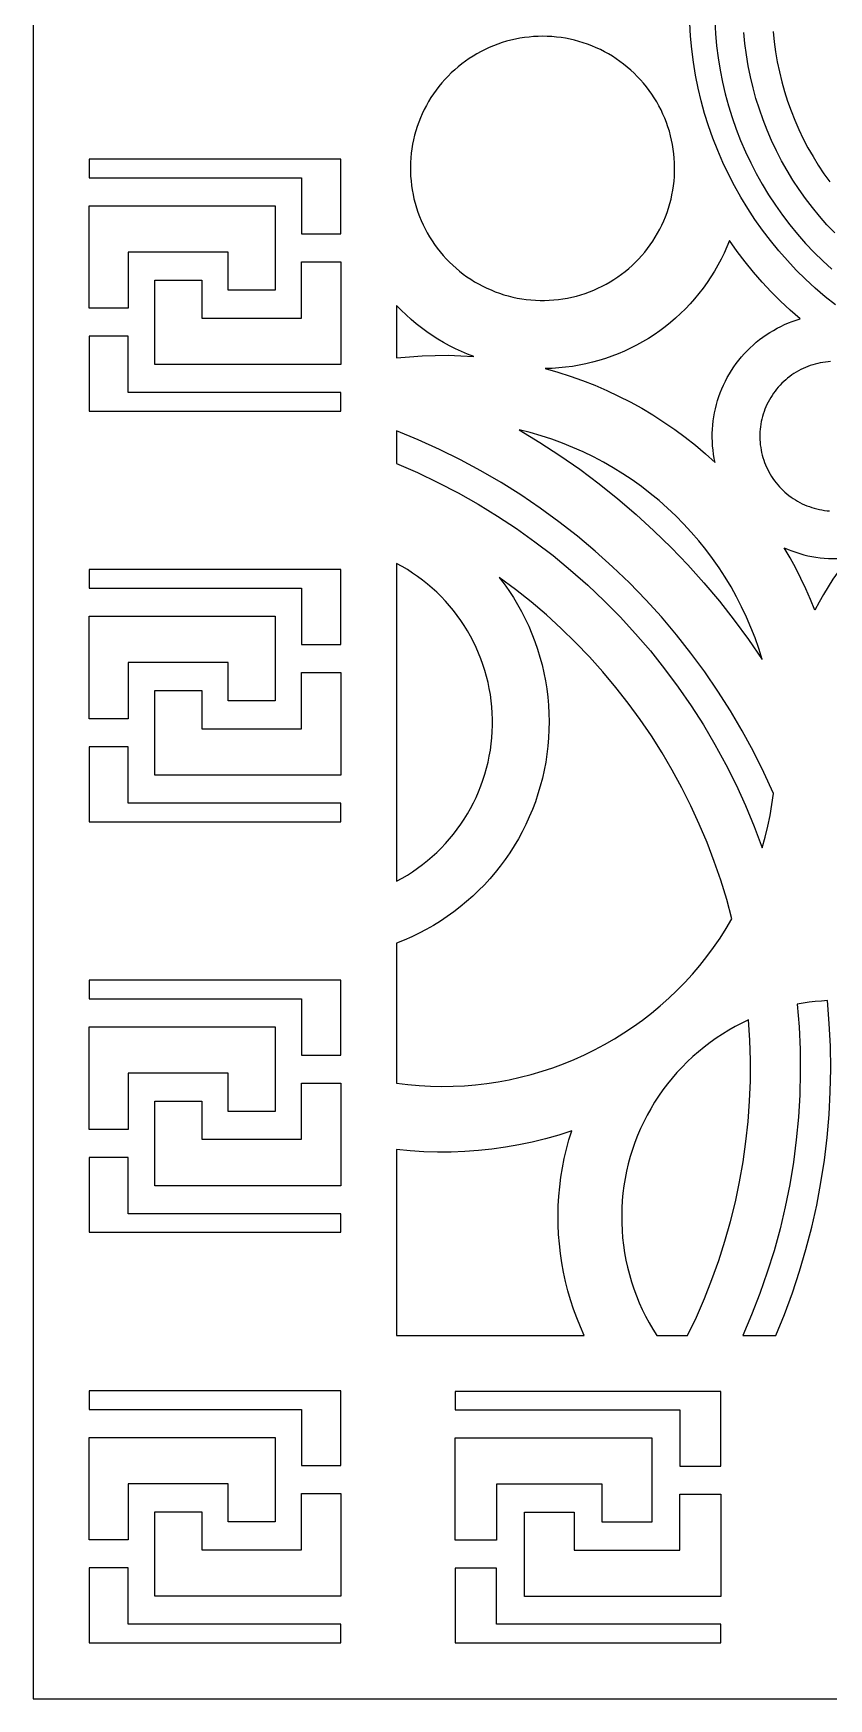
# Model space of a CAD drawing. Header units: millimetres. Extents: x 18407 to 19207, y 1 to 1601.
# Drawn here: x 18407 to 18692, y 1 to 598 of the extents above; entities that cross this region are included whole.
import ezdxf

# ---------------------------------------------------------------- set-up
doc = ezdxf.new("R2010")
doc.units = ezdxf.units.MM
doc.layers.get('0').update_dxf_attribs({"color": 1, "true_color": 0xff0000})

msp = doc.modelspace()

# ---------------------------------------------------------------- linework, layer by layer
for points in [[(18407.23, 1.46), (19207.23, 1.46), (19207.23, 1601.46), (18407.23, 1601.46)], [(18620.29, 513.45), (18621.51, 514.54), (18622.7, 515.67), (18623.85, 516.85), (18624.95, 518.06), (18626.02, 519.31), (18627.03, 520.6), (18628.01, 521.92), (18628.94, 523.27), (18629.81, 524.66), (18630.65, 526.07), (18631.43, 527.52), (18632.16, 528.99), (18632.84, 530.48), (18633.46, 532), (18634.04, 533.54), (18634.56, 535.09), (18635.02, 536.67), (18635.44, 538.25), (18635.79, 539.86), (18636.09, 541.47), (18636.33, 543.09), (18636.52, 544.72), (18636.65, 546.36), (18636.73, 548), (18636.74, 549.64), (18636.7, 551.28), (18636.61, 552.92), (18636.45, 554.55), (18636.24, 556.18), (18635.97, 557.8), (18635.65, 559.41), (18635.27, 561.01), (18634.84, 562.59), (18634.35, 564.16), (18633.81, 565.71), (18633.21, 567.23), (18632.56, 568.74), (18631.86, 570.23), (18631.11, 571.69), (18630.31, 573.12), (18629.46, 574.52), (18628.56, 575.89), (18627.61, 577.23), (18626.62, 578.54), (18625.58, 579.81), (18624.5, 581.05), (18623.38, 582.25), (18622.21, 583.4), (18621.01, 584.52), (18619.77, 585.59), (18618.49, 586.62), (18617.18, 587.61), (18615.83, 588.55), (18614.45, 589.44), (18613.05, 590.28), (18611.61, 591.08), (18610.15, 591.82), (18608.66, 592.51), (18607.15, 593.15), (18605.61, 593.74), (18604.06, 594.27), (18602.49, 594.75), (18600.91, 595.18), (18599.31, 595.55), (18597.7, 595.86), (18596.08, 596.12), (18594.45, 596.32), (18592.81, 596.46), (18591.17, 596.55), (18589.53, 596.58), (18587.89, 596.56), (18586.25, 596.47), (18584.62, 596.33), (18582.99, 596.14), (18581.37, 595.88), (18579.76, 595.58), (18578.15, 595.21), (18576.57, 594.79), (18575, 594.32), (18573.44, 593.79), (18571.91, 593.2), (18570.4, 592.57), (18568.91, 591.88), (18567.44, 591.14), (18566, 590.35), (18564.59, 589.51), (18563.21, 588.63), (18561.86, 587.69), (18560.55, 586.71), (18559.26, 585.68), (18558.02, 584.61), (18556.81, 583.5), (18555.65, 582.35), (18554.52, 581.15), (18553.44, 579.92), (18552.39, 578.65), (18551.4, 577.35), (18550.45, 576.01), (18549.54, 574.64), (18548.69, 573.24), (18547.88, 571.81), (18547.13, 570.35), (18546.42, 568.87), (18545.77, 567.37), (18545.17, 565.84), (18544.62, 564.29), (18544.13, 562.73), (18543.69, 561.14), (18543.3, 559.55), (18542.98, 557.94), (18542.7, 556.32), (18542.49, 554.7), (18542.33, 553.06), (18542.23, 551.42), (18542.18, 549.78), (18542.19, 548.14), (18542.26, 546.5), (18542.39, 544.87), (18542.57, 543.23), (18542.81, 541.61), (18543.11, 540), (18543.46, 538.39), (18543.86, 536.8), (18544.32, 535.23), (18544.84, 533.67), (18545.41, 532.13), (18546.03, 530.61), (18546.71, 529.12), (18547.43, 527.64), (18548.21, 526.2), (18549.04, 524.78), (18549.91, 523.39), (18550.83, 522.03), (18551.8, 520.71), (18552.82, 519.42), (18553.88, 518.17), (18554.98, 516.95), (18556.12, 515.77), (18557.31, 514.64), (18558.53, 513.54), (18559.79, 512.49), (18561.09, 511.48), (18562.42, 510.52), (18563.78, 509.6), (18565.17, 508.74), (18566.59, 507.92), (18568.04, 507.15), (18569.52, 506.43), (18571.02, 505.77), (18572.54, 505.15), (18574.08, 504.59), (18575.64, 504.08), (18577.22, 503.63), (18578.81, 503.23), (18580.42, 502.89), (18582.04, 502.61), (18583.66, 502.38), (18585.29, 502.2), (18586.93, 502.09), (18588.57, 502.03), (18590.21, 502.03), (18591.85, 502.08), (18593.49, 502.19), (18595.12, 502.36), (18596.75, 502.58), (18598.37, 502.87), (18599.97, 503.2), (18601.56, 503.59), (18603.14, 504.04), (18604.71, 504.54), (18606.25, 505.1), (18607.77, 505.71), (18609.28, 506.37), (18610.75, 507.09), (18612.21, 507.85), (18613.63, 508.66), (18615.03, 509.53), (18616.39, 510.44), (18617.73, 511.4), (18619.02, 512.4)], [(18427.23, 545.97), (18503.25, 545.97), (18503.25, 525.83), (18517.23, 525.83), (18517.23, 552.63), (18427.23, 552.63)], [(18427.23, 499.22), (18427.23, 535.95), (18493.79, 535.95), (18493.79, 505.69), (18476.96, 505.69), (18476.96, 519.36), (18441.21, 519.36), (18441.21, 499.22)], [(18517.23, 515.8), (18517.23, 479.07), (18450.67, 479.07), (18450.67, 509.33), (18467.5, 509.33), (18467.5, 495.66), (18503.25, 495.66), (18503.25, 515.8)], [(18517.23, 469.05), (18441.21, 469.05), (18441.21, 489.19), (18427.23, 489.19), (18427.23, 462.39), (18517.23, 462.39)], [(18427.23, 399), (18503.25, 399), (18503.25, 378.85), (18517.23, 378.85), (18517.23, 405.65), (18427.23, 405.65)], [(18427.23, 352.24), (18427.23, 388.97), (18493.79, 388.97), (18493.79, 358.71), (18476.96, 358.71), (18476.96, 372.38), (18441.21, 372.38), (18441.21, 352.24)], [(18517.23, 368.83), (18517.23, 332.1), (18450.67, 332.1), (18450.67, 362.36), (18467.5, 362.36), (18467.5, 348.68), (18503.25, 348.68), (18503.25, 368.83)], [(18517.23, 322.07), (18441.21, 322.07), (18441.21, 342.21), (18427.23, 342.21), (18427.23, 315.41), (18517.23, 315.41)], [(18427.23, 252.02), (18503.25, 252.02), (18503.25, 231.88), (18517.23, 231.88), (18517.23, 258.68), (18427.23, 258.68)], [(18427.23, 205.26), (18427.23, 241.99), (18493.79, 241.99), (18493.79, 211.73), (18476.96, 211.73), (18476.96, 225.41), (18441.21, 225.41), (18441.21, 205.26)], [(18517.23, 221.85), (18517.23, 185.12), (18450.67, 185.12), (18450.67, 215.38), (18467.5, 215.38), (18467.5, 201.71), (18503.25, 201.71), (18503.25, 221.85)], [(18517.23, 175.09), (18441.21, 175.09), (18441.21, 195.24), (18427.23, 195.24), (18427.23, 168.44), (18517.23, 168.44)], [(18427.23, 105.04), (18503.25, 105.04), (18503.25, 84.9), (18517.23, 84.9), (18517.23, 111.7), (18427.23, 111.7)], [(18558.18, 104.82), (18638.54, 104.82), (18638.54, 84.73), (18653.32, 84.73), (18653.32, 111.46), (18558.18, 111.46)], [(18427.23, 58.29), (18427.23, 95.02), (18493.79, 95.02), (18493.79, 64.76), (18476.96, 64.76), (18476.96, 78.43), (18441.21, 78.43), (18441.21, 58.29)], [(18558.18, 58.19), (18558.18, 94.82), (18628.54, 94.82), (18628.54, 64.64), (18610.75, 64.64), (18610.75, 78.28), (18572.96, 78.28), (18572.96, 58.19)], [(18517.23, 74.87), (18517.23, 38.14), (18450.67, 38.14), (18450.67, 68.4), (18467.5, 68.4), (18467.5, 54.73), (18503.25, 54.73), (18503.25, 74.87)], [(18653.32, 74.73), (18653.32, 38.1), (18582.96, 38.1), (18582.96, 68.28), (18600.75, 68.28), (18600.75, 54.64), (18638.54, 54.64), (18638.54, 74.73)], [(18517.23, 28.12), (18441.21, 28.12), (18441.21, 48.26), (18427.23, 48.26), (18427.23, 21.46), (18517.23, 21.46)], [(18653.32, 28.1), (18572.96, 28.1), (18572.96, 48.19), (18558.18, 48.19), (18558.18, 21.46), (18653.32, 21.46)]]:
    msp.add_lwpolyline(points, close=True)
for points in [[(18694.25, 500.43), (18690.6, 503.36), (18687.05, 506.42), (18683.61, 509.6), (18680.28, 512.9), (18677.07, 516.32), (18673.98, 519.84), (18671.01, 523.47), (18668.17, 527.19), (18665.46, 531.02), (18662.89, 534.94), (18660.45, 538.94), (18658.15, 543.03), (18656, 547.19), (18654, 551.43), (18652.14, 555.73), (18650.43, 560.09), (18648.88, 564.51), (18647.48, 568.99), (18646.24, 573.51), (18645.15, 578.07), (18644.22, 582.66), (18643.46, 587.28), (18642.85, 591.93), (18642.41, 596.6), (18642.13, 601.28)], [(18651.06, 601.9), (18651.32, 597.53), (18651.72, 593.16), (18652.28, 588.82), (18652.99, 584.49), (18653.85, 580.2), (18654.86, 575.93), (18656.01, 571.71), (18657.31, 567.52), (18658.76, 563.39), (18660.35, 559.3), (18662.08, 555.28), (18663.95, 551.31), (18665.96, 547.42), (18668.1, 543.6), (18670.37, 539.85), (18672.77, 536.19), (18675.3, 532.61), (18677.95, 529.12), (18680.72, 525.72), (18683.61, 522.43), (18686.61, 519.23), (18689.72, 516.15), (18692.94, 513.17)], [(18694.01, 526.23), (18691.25, 529.15), (18688.6, 532.17), (18686.05, 535.28), (18683.62, 538.48), (18681.29, 541.76), (18679.08, 545.12), (18676.99, 548.55), (18675.02, 552.06), (18673.17, 555.63), (18671.45, 559.26), (18669.86, 562.95), (18668.39, 566.69), (18667.06, 570.48), (18665.85, 574.32), (18664.79, 578.19), (18663.85, 582.1), (18663.06, 586.04), (18662.4, 590.01), (18661.87, 593.99), (18661.49, 597.99)], [(18672.01, 598.25), (18672.38, 594.62), (18672.87, 591.02), (18673.48, 587.43), (18674.22, 583.87), (18675.08, 580.33), (18676.07, 576.83), (18677.17, 573.36), (18678.4, 569.93), (18679.74, 566.55), (18681.19, 563.21), (18682.77, 559.93), (18684.45, 556.7), (18686.25, 553.54), (18688.15, 550.43), (18690.16, 547.4), (18692.28, 544.44)], [(18656.33, 523.45), (18655.41, 521.19), (18654.42, 518.97), (18653.35, 516.78), (18652.21, 514.63), (18651, 512.52), (18649.72, 510.46), (18648.36, 508.43), (18646.94, 506.46), (18645.45, 504.53), (18643.9, 502.66), (18642.29, 500.84), (18640.61, 499.07), (18638.88, 497.37), (18637.09, 495.72), (18635.24, 494.13), (18633.34, 492.61), (18631.39, 491.15), (18629.4, 489.76), (18627.35, 488.44), (18625.27, 487.19), (18623.14, 486.01), (18620.97, 484.91), (18618.77, 483.87), (18616.53, 482.92), (18614.26, 482.04), (18611.96, 481.23), (18609.64, 480.51), (18607.29, 479.87), (18604.93, 479.3), (18602.54, 478.82), (18600.14, 478.41), (18597.73, 478.09), (18595.31, 477.85), (18592.88, 477.69), (18590.45, 477.62)], [(18681.67, 495.43), (18678.12, 498.56), (18674.67, 501.81), (18671.33, 505.16), (18668.09, 508.62), (18664.97, 512.18), (18661.97, 515.84), (18659.09, 519.6), (18656.33, 523.45)], [(18564.86, 481.97), (18562.64, 482.82), (18560.44, 483.75), (18558.27, 484.75), (18556.14, 485.83), (18554.05, 486.97), (18551.99, 488.18), (18549.98, 489.46), (18548.01, 490.81), (18546.09, 492.22), (18544.21, 493.7), (18542.39, 495.24), (18540.61, 496.83), (18538.89, 498.49), (18537.23, 500.2)], [(18537.23, 500.2), (18537.23, 481.42)], [(18651.21, 444.01), (18650.92, 445.47), (18650.67, 446.95), (18650.48, 448.43), (18650.33, 449.92), (18650.24, 451.41), (18650.2, 452.9), (18650.21, 454.4), (18650.27, 455.89), (18650.38, 457.38), (18650.54, 458.87), (18650.75, 460.35), (18651.01, 461.82), (18651.33, 463.28), (18651.69, 464.73), (18652.1, 466.17), (18652.56, 467.59), (18653.07, 469), (18653.62, 470.38), (18654.23, 471.75), (18654.88, 473.1), (18655.57, 474.42), (18656.31, 475.72), (18657.1, 476.99), (18657.92, 478.24), (18658.79, 479.46), (18659.7, 480.64), (18660.65, 481.8), (18661.64, 482.92), (18662.66, 484.01), (18663.73, 485.06), (18664.83, 486.07), (18665.96, 487.05), (18667.12, 487.99), (18668.32, 488.88), (18669.54, 489.74), (18670.8, 490.55), (18672.08, 491.32), (18673.39, 492.05), (18674.72, 492.73), (18676.07, 493.36), (18677.44, 493.95), (18678.84, 494.49), (18680.25, 494.99), (18681.67, 495.43)], [(18537.23, 481.42), (18541.82, 481.88), (18546.42, 482.2), (18551.03, 482.36), (18555.65, 482.38), (18560.26, 482.25), (18564.86, 481.97)], [(18590.45, 477.62), (18594.95, 476.35), (18599.4, 474.93), (18603.81, 473.36), (18608.16, 471.65), (18612.46, 469.8), (18616.69, 467.81), (18620.85, 465.68), (18624.94, 463.42), (18628.96, 461.02), (18632.9, 458.5), (18636.75, 455.84), (18640.51, 453.06), (18644.17, 450.16), (18647.74, 447.14), (18651.21, 444.01)], [(18692.55, 480.13), (18691.62, 480.07), (18690.7, 479.97), (18689.78, 479.84), (18688.86, 479.68), (18687.95, 479.48), (18687.05, 479.26), (18686.16, 479), (18685.28, 478.71), (18684.4, 478.39), (18683.54, 478.05), (18682.69, 477.67), (18681.86, 477.26), (18681.03, 476.82), (18680.23, 476.36), (18679.44, 475.87), (18678.67, 475.35), (18677.92, 474.8), (18677.18, 474.23), (18676.47, 473.64), (18675.78, 473.02), (18675.11, 472.37), (18674.46, 471.7), (18673.84, 471.01), (18673.24, 470.3), (18672.66, 469.57), (18672.12, 468.82), (18671.59, 468.05), (18671.1, 467.27), (18670.63, 466.46), (18670.19, 465.64), (18669.78, 464.81), (18669.4, 463.96), (18669.05, 463.1), (18668.72, 462.23), (18668.43, 461.35), (18668.17, 460.46), (18667.94, 459.56), (18667.75, 458.65), (18667.58, 457.73), (18667.44, 456.81), (18667.34, 455.89), (18667.27, 454.96), (18667.23, 454.03), (18667.23, 453.1), (18667.25, 452.17), (18667.31, 451.25), (18667.4, 450.32), (18667.53, 449.4), (18667.68, 448.48), (18667.87, 447.57), (18668.08, 446.67), (18668.33, 445.77), (18668.61, 444.89), (18668.92, 444.01), (18669.26, 443.15), (18669.64, 442.29), (18670.04, 441.46), (18670.46, 440.63), (18670.92, 439.82), (18671.41, 439.03), (18671.92, 438.25), (18672.46, 437.5), (18673.02, 436.76), (18673.61, 436.04), (18674.23, 435.34), (18674.87, 434.67), (18675.53, 434.01), (18676.21, 433.38), (18676.92, 432.78), (18677.64, 432.2), (18678.39, 431.64), (18679.15, 431.11), (18679.93, 430.61), (18680.73, 430.14), (18681.55, 429.69), (18682.38, 429.27), (18683.22, 428.88), (18684.08, 428.52), (18684.95, 428.2), (18685.83, 427.9), (18686.72, 427.63), (18687.62, 427.39), (18688.52, 427.18), (18689.44, 427.01), (18690.36, 426.87), (18691.28, 426.76), (18692.21, 426.68)], [(18537.23, 455.34), (18537.23, 443.61)], [(18672.1, 325.48), (18668.63, 333.07), (18664.9, 340.55), (18660.91, 347.89), (18656.68, 355.09), (18652.21, 362.14), (18647.49, 369.04), (18642.55, 375.77), (18637.37, 382.33), (18631.98, 388.71), (18626.37, 394.9), (18620.56, 400.89), (18614.54, 406.68), (18608.33, 412.27), (18601.93, 417.64), (18595.35, 422.79), (18588.6, 427.71), (18581.69, 432.4), (18574.62, 436.84), (18567.4, 441.05), (18560.05, 445.01), (18552.56, 448.71), (18544.95, 452.16), (18537.23, 455.34)], [(18581.12, 455.69), (18588.49, 451.22), (18595.71, 446.51), (18602.77, 441.57), (18609.67, 436.41), (18616.39, 431.02), (18622.94, 425.41), (18629.3, 419.59), (18635.47, 413.57), (18641.44, 407.35), (18647.2, 400.94), (18652.75, 394.35), (18658.08, 387.58), (18663.19, 380.64), (18668.07, 373.53)], [(18668.07, 373.53), (18666.86, 377.39), (18665.52, 381.2), (18664.04, 384.97), (18662.45, 388.68), (18660.72, 392.34), (18658.88, 395.93), (18656.91, 399.47), (18654.82, 402.93), (18652.62, 406.32), (18650.3, 409.63), (18647.88, 412.87), (18645.34, 416.01), (18642.7, 419.07), (18639.96, 422.04), (18637.11, 424.92), (18634.18, 427.7), (18631.14, 430.37), (18628.02, 432.94), (18624.82, 435.4), (18621.53, 437.76), (18618.17, 440), (18614.73, 442.12), (18611.22, 444.13), (18607.64, 446.01), (18604, 447.78), (18600.31, 449.42), (18596.56, 450.93), (18592.76, 452.32), (18588.92, 453.57), (18585.03, 454.7), (18581.12, 455.69)], [(18537.23, 443.61), (18544.7, 440.37), (18552.05, 436.87), (18559.28, 433.11), (18566.37, 429.1), (18573.32, 424.85), (18580.12, 420.36), (18586.75, 415.64), (18593.22, 410.69), (18599.51, 405.51), (18605.62, 400.12), (18611.53, 394.52), (18617.25, 388.72), (18622.76, 382.72), (18628.06, 376.54), (18633.14, 370.17), (18637.99, 363.63), (18642.62, 356.93), (18647.01, 350.06), (18651.15, 343.05), (18655.05, 335.9), (18658.7, 328.62), (18662.1, 321.22), (18665.23, 313.7), (18668.1, 306.08)], [(18686.93, 391.14), (18685.38, 394.99), (18683.71, 398.79), (18681.94, 402.54), (18680.06, 406.24), (18678.07, 409.89), (18675.98, 413.47)], [(18675.98, 413.47), (18677.34, 412.88), (18678.72, 412.34), (18680.12, 411.85), (18681.53, 411.4), (18682.96, 411), (18684.4, 410.65), (18685.85, 410.35), (18687.31, 410.1), (18688.78, 409.9), (18690.26, 409.75), (18691.74, 409.65), (18693.22, 409.6), (18694.7, 409.6), (18696.18, 409.64), (18697.66, 409.74), (18699.14, 409.89)], [(18537.23, 294.12), (18539.17, 295.19), (18541.08, 296.32), (18542.94, 297.52), (18544.77, 298.78), (18546.54, 300.1), (18548.27, 301.49), (18549.96, 302.93), (18551.59, 304.43), (18553.17, 305.98), (18554.69, 307.59), (18556.16, 309.25), (18557.57, 310.96), (18558.92, 312.71), (18560.21, 314.52), (18561.44, 316.36), (18562.6, 318.25), (18563.69, 320.18), (18564.72, 322.14), (18565.68, 324.14), (18566.57, 326.16), (18567.39, 328.22), (18568.14, 330.31), (18568.82, 332.42), (18569.42, 334.55), (18569.95, 336.7), (18570.41, 338.87), (18570.79, 341.05), (18571.09, 343.25), (18571.32, 345.45), (18571.48, 347.66), (18571.55, 349.88), (18571.55, 352.09), (18571.48, 354.31), (18571.32, 356.52), (18571.09, 358.72), (18570.79, 360.92), (18570.41, 363.1), (18569.95, 365.27), (18569.42, 367.42), (18568.82, 369.55), (18568.14, 371.66), (18567.39, 373.75), (18566.57, 375.81), (18565.68, 377.84), (18564.72, 379.83), (18563.69, 381.79), (18562.6, 383.72), (18561.44, 385.61), (18560.21, 387.45), (18558.92, 389.26), (18557.57, 391.01), (18556.16, 392.72), (18554.69, 394.38), (18553.17, 395.99), (18551.59, 397.54), (18549.96, 399.04), (18548.27, 400.49), (18546.54, 401.87), (18544.77, 403.19), (18542.94, 404.45), (18541.08, 405.65), (18539.17, 406.78), (18537.23, 407.85)], [(18537.23, 407.85), (18537.23, 294.12)], [(18699.14, 409.89), (18697.14, 407.39), (18695.22, 404.82), (18693.39, 402.19), (18691.64, 399.51), (18689.98, 396.77), (18688.41, 393.98), (18686.93, 391.14)], [(18573.99, 402.88), (18575.75, 400.54), (18577.43, 398.15), (18579.02, 395.69), (18580.52, 393.18), (18581.94, 390.62), (18583.27, 388.01), (18584.5, 385.36), (18585.65, 382.66), (18586.7, 379.93), (18587.65, 377.17), (18588.51, 374.37), (18589.27, 371.54), (18589.93, 368.69), (18590.5, 365.82), (18590.96, 362.93), (18591.32, 360.03), (18591.59, 357.11), (18591.75, 354.19), (18591.81, 351.27), (18591.77, 348.34), (18591.63, 345.42), (18591.38, 342.5), (18591.04, 339.59), (18590.59, 336.7), (18590.05, 333.83), (18589.41, 330.97), (18588.66, 328.14), (18587.82, 325.34), (18586.89, 322.57), (18585.86, 319.83), (18584.73, 317.13), (18583.51, 314.47), (18582.2, 311.85), (18580.8, 309.28), (18579.31, 306.76), (18577.74, 304.29), (18576.08, 301.88), (18574.34, 299.53), (18572.52, 297.24), (18570.62, 295.01), (18568.64, 292.86), (18566.59, 290.77), (18564.47, 288.75), (18562.28, 286.81), (18560.02, 284.94), (18557.71, 283.16), (18555.33, 281.45), (18552.89, 279.83), (18550.4, 278.3), (18547.86, 276.85), (18545.27, 275.49), (18542.63, 274.22), (18539.95, 273.04), (18537.23, 271.96)], [(18657.24, 280.62), (18655.36, 287.56), (18653.25, 294.43), (18650.91, 301.23), (18648.34, 307.94), (18645.55, 314.57), (18642.55, 321.1), (18639.33, 327.52), (18635.89, 333.84), (18632.25, 340.04), (18628.4, 346.11), (18624.36, 352.05), (18620.12, 357.86), (18615.69, 363.52), (18611.07, 369.02), (18606.27, 374.38), (18601.3, 379.57), (18596.15, 384.59), (18590.84, 389.44), (18585.38, 394.11), (18579.76, 398.59), (18573.99, 402.88)], [(18668.1, 306.08), (18669.16, 309.9), (18670.09, 313.76), (18670.89, 317.64), (18671.56, 321.55), (18672.1, 325.48)], [(18537.23, 221.83), (18541.25, 221.33), (18545.29, 220.97), (18549.34, 220.74), (18553.39, 220.66), (18557.45, 220.71), (18561.49, 220.9), (18565.53, 221.23), (18569.56, 221.7), (18573.57, 222.3), (18577.56, 223.04), (18581.51, 223.91), (18585.44, 224.92), (18589.33, 226.06), (18593.18, 227.33), (18596.98, 228.74), (18600.74, 230.27), (18604.43, 231.93), (18608.07, 233.71), (18611.65, 235.62), (18615.16, 237.64), (18618.6, 239.79), (18621.97, 242.05), (18625.25, 244.42), (18628.46, 246.91), (18631.57, 249.5), (18634.6, 252.2), (18637.53, 255), (18640.37, 257.89), (18643.1, 260.88), (18645.74, 263.97), (18648.26, 267.14), (18650.68, 270.39), (18652.98, 273.73), (18655.17, 277.14), (18657.24, 280.62)], [(18537.23, 271.96), (18537.23, 221.83)], [(18672.96, 131.46), (18676.04, 139.03), (18678.87, 146.7), (18681.44, 154.46), (18683.74, 162.3), (18685.79, 170.22), (18687.57, 178.19), (18689.08, 186.22), (18690.32, 194.3), (18691.29, 202.42), (18691.99, 210.56), (18692.42, 218.72), (18692.58, 226.89), (18692.46, 235.07), (18692.07, 243.23), (18691.41, 251.38)], [(18691.41, 251.38), (18689.24, 251.23), (18687.07, 251.03), (18684.91, 250.77), (18682.75, 250.44), (18680.61, 250.06)], [(18663.21, 244.49), (18660.8, 243.34), (18658.43, 242.1), (18656.1, 240.79), (18653.82, 239.4), (18651.59, 237.93), (18649.41, 236.38), (18647.29, 234.76), (18645.22, 233.07), (18643.21, 231.31), (18641.27, 229.48), (18639.39, 227.59), (18637.57, 225.63), (18635.82, 223.61), (18634.15, 221.53), (18632.54, 219.39), (18631.01, 217.2), (18629.56, 214.96), (18628.18, 212.67), (18626.89, 210.33), (18625.67, 207.95), (18624.54, 205.53), (18623.49, 203.08), (18622.53, 200.58), (18621.65, 198.06), (18620.86, 195.51), (18620.16, 192.93), (18619.55, 190.33), (18619.03, 187.71), (18618.59, 185.08), (18618.25, 182.43), (18618, 179.77), (18617.84, 177.1), (18617.78, 174.43), (18617.8, 171.76), (18617.92, 169.09), (18618.13, 166.43), (18618.43, 163.77), (18618.82, 161.13), (18619.31, 158.5), (18619.88, 155.89), (18620.54, 153.3), (18621.29, 150.74), (18622.13, 148.2), (18623.06, 145.7), (18624.07, 143.23), (18625.16, 140.79), (18626.34, 138.39), (18627.6, 136.04), (18628.94, 133.73), (18630.36, 131.46)], [(18641.38, 131.46), (18644.51, 138.04), (18647.41, 144.72), (18650.08, 151.49), (18652.53, 158.35), (18654.74, 165.29), (18656.72, 172.3), (18658.46, 179.37), (18659.96, 186.49), (18661.22, 193.67), (18662.24, 200.88), (18663.01, 208.12), (18663.54, 215.38), (18663.83, 222.66), (18663.87, 229.94), (18663.66, 237.22), (18663.21, 244.49)], [(18680.61, 250.06), (18681.25, 241.98), (18681.62, 233.88), (18681.7, 225.78), (18681.5, 217.68), (18681.02, 209.59), (18680.26, 201.52), (18679.22, 193.49), (18677.91, 185.49), (18676.31, 177.55), (18674.45, 169.66), (18672.31, 161.85), (18669.9, 154.11), (18667.23, 146.46), (18664.29, 138.91), (18661.09, 131.46)], [(18599.9, 204.75), (18595.25, 203.25), (18590.55, 201.91), (18585.8, 200.74), (18581.02, 199.72), (18576.21, 198.87), (18571.37, 198.19), (18566.51, 197.68), (18561.63, 197.33), (18556.75, 197.14), (18551.86, 197.13), (18546.97, 197.28), (18542.09, 197.6), (18537.23, 198.09)], [(18604.41, 131.46), (18603.02, 134.58), (18601.74, 137.75), (18600.56, 140.96), (18599.5, 144.21), (18598.55, 147.49), (18597.71, 150.8), (18596.98, 154.14), (18596.36, 157.5), (18595.87, 160.88), (18595.48, 164.27), (18595.21, 167.68), (18595.06, 171.09), (18595.03, 174.51), (18595.11, 177.92), (18595.31, 181.33), (18595.62, 184.74), (18596.05, 188.13), (18596.59, 191.5), (18597.25, 194.85), (18598.02, 198.18), (18598.9, 201.48), (18599.9, 204.75)], [(18537.23, 198.09), (18537.23, 131.46), (18604.41, 131.46)], [(18630.36, 131.46), (18641.38, 131.46)], [(18661.09, 131.46), (18672.96, 131.46)]]:
    msp.add_lwpolyline(points)

doc.saveas('drawing.dxf')
